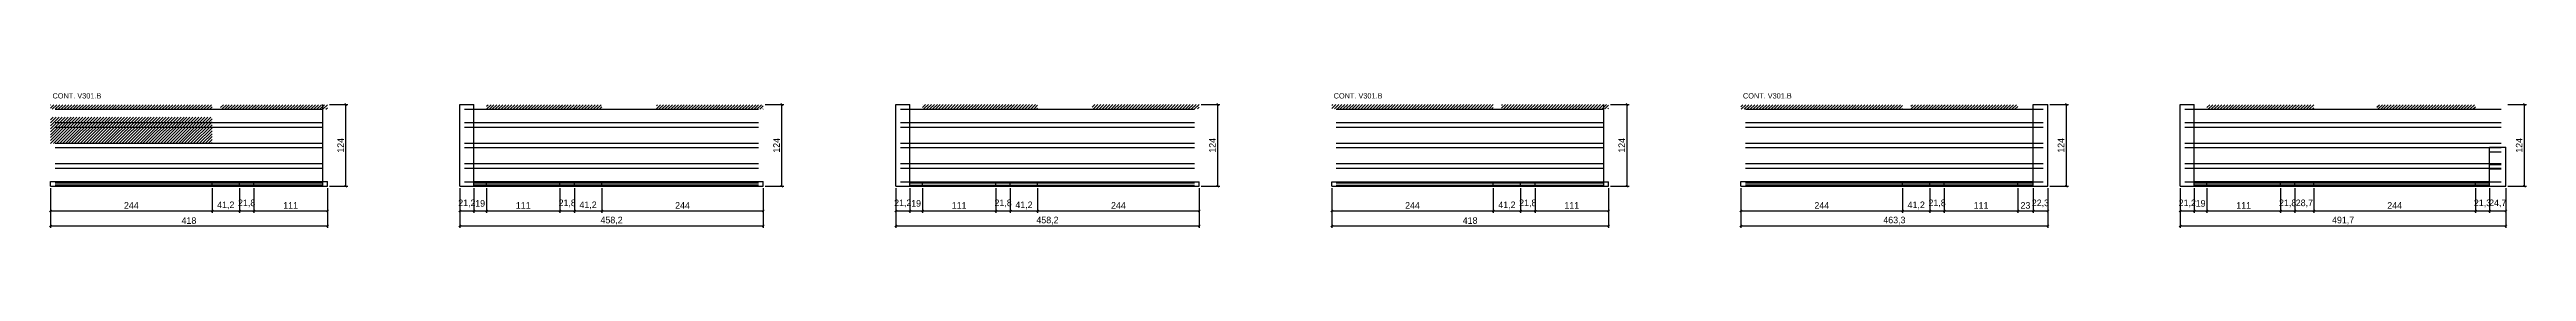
# Model space of a CAD drawing. Extents: x -2 to 7436, y -356 to -133.
# Drawn here: x 3696 to 7436, y -337 to -133 of the extents above; entities that cross this region are included whole.
import ezdxf

# ---------------------------------------------------------------- set-up
doc = ezdxf.new("R2010")
doc.units = 0
for name, color, linetype in [('COTA', 241, 'Continuous'), ('NOMENCLATURA', 7, 'Continuous'), ('Painéis', 200, 'Continuous'), ('Reaproveitamento', 251, 'Continuous'), ('SARR_2.2x7', 40, 'Continuous')]:
    doc.layers.add(name, color=color, linetype=linetype)
doc.dimstyles.new('PAINEL', dxfattribs={"dimtxt": 10, "dimasz": 3, "dimexe": 3, "dimexo": 3, "dimgap": 3, "dimtad": 1, "dimblk": 'OBLIQUE', "dimblk1": 'OBLIQUE', "dimcen": 2.5, "dimclrd": 4, "dimclre": 4, "dimclrt": 240, "dimazin": 3, "dimtfac": 1, "dimtmove": 0, "dimatfit": 3})

# ---------------------------------------------------------------- blocks, each defined once
blk = doc.blocks.new('_OBLIQUE')
at = {"color": 0, "linetype": 'BYBLOCK'}
blk.add_line((-0.5, -0.5), (0.5, 0.5), dxfattribs=at)

msp = doc.modelspace()

# ---------------------------------------------------------------- hatches: boundary and pattern name
at = {"layer": 'Reaproveitamento'}
h = msp.add_hatch(dxfattribs=at)
h.set_pattern_fill('ANSI31')
h.paths.add_polyline_path([(3697.1, -157.4), (3941.1, -157.4), (3941.1, -150.4), (3697.1, -150.4)])
h = msp.add_hatch(dxfattribs=at)
h.set_pattern_fill('ANSI31')
h.paths.add_polyline_path([(3697.1, -209.4), (3941.1, -209.4), (3941.1, -169.4), (3697.1, -169.4)])
h = msp.add_hatch(dxfattribs=at)
h.set_pattern_fill('ANSI31')
h.paths.add_polyline_path([(3953.6, -157.4), (3982.3, -157.4), (3982.3, -150.4), (3953.6, -150.4)])
h = msp.add_hatch(dxfattribs=at)
h.set_pattern_fill('ANSI31')
h.paths.add_polyline_path([(3982.3, -157.4), (4004.1, -157.4), (4004.1, -150.4), (3982.3, -150.4)])
h = msp.add_hatch(dxfattribs=at)
h.set_pattern_fill('ANSI31')
h.paths.add_polyline_path([(4004.1, -157.4), (4115.1, -157.4), (4115.1, -150.4), (4004.1, -150.4)])
h = msp.add_hatch(dxfattribs=at)
h.set_pattern_fill('ANSI31')
h.paths.add_polyline_path([(4355.3, -157.4), (4466.3, -157.4), (4466.3, -150.4), (4355.3, -150.4)])
h = msp.add_hatch(dxfattribs=at)
h.set_pattern_fill('ANSI31')
h.paths.add_polyline_path([(4466.3, -157.4), (4488.1, -157.4), (4488.1, -150.4), (4466.3, -150.4)])
h = msp.add_hatch(dxfattribs=at)
h.set_pattern_fill('ANSI31')
h.paths.add_polyline_path([(4488.1, -157.4), (4529.3, -157.4), (4529.3, -150.4), (4488.1, -150.4)])
h = msp.add_hatch(dxfattribs=at)
h.set_pattern_fill('ANSI31')
h.paths.add_polyline_path([(4611.8, -157.4), (4773.3, -157.4), (4773.3, -150.4), (4611.8, -150.4)])
h = msp.add_hatch(dxfattribs=at)
h.set_pattern_fill('ANSI31')
h.paths.add_polyline_path([(5013.5, -156.7), (5124.5, -156.7), (5124.5, -150), (5013.5, -150)])
h = msp.add_hatch(dxfattribs=at)
h.set_pattern_fill('ANSI31')
h.paths.add_polyline_path([(5124.5, -156.7), (5146.3, -156.7), (5146.3, -150), (5124.5, -150)])
h = msp.add_hatch(dxfattribs=at)
h.set_pattern_fill('ANSI31')
h.paths.add_polyline_path([(5146.3, -156.7), (5187.5, -156.7), (5187.5, -150), (5146.3, -150)])
h = msp.add_hatch(dxfattribs=at)
h.set_pattern_fill('ANSI31')
h.paths.add_polyline_path([(5270, -156.7), (5431.5, -156.7), (5431.5, -150), (5270, -150)])
h = msp.add_hatch(dxfattribs=at)
h.set_pattern_fill('ANSI31')
h.paths.add_polyline_path([(5631.5, -156.7), (5875.5, -156.7), (5875.5, -150), (5631.5, -150)])
h = msp.add_hatch(dxfattribs=at)
h.set_pattern_fill('ANSI31')
h.paths.add_polyline_path([(5888, -156.7), (5916.7, -156.7), (5916.7, -150), (5888, -150)])
h = msp.add_hatch(dxfattribs=at)
h.set_pattern_fill('ANSI31')
h.paths.add_polyline_path([(5916.7, -156.7), (5938.5, -156.7), (5938.5, -150), (5916.7, -150)])
h = msp.add_hatch(dxfattribs=at)
h.set_pattern_fill('ANSI31')
h.paths.add_polyline_path([(5938.5, -156.7), (6049.5, -156.7), (6049.5, -150), (5938.5, -150)])
h = msp.add_hatch(dxfattribs=at)
h.set_pattern_fill('ANSI31')
h.paths.add_polyline_path([(6249.5, -157.4), (6493.5, -157.4), (6493.5, -150.4), (6249.5, -150.4)])
h = msp.add_hatch(dxfattribs=at)
h.set_pattern_fill('ANSI31')
h.paths.add_polyline_path([(6506, -157.4), (6534.7, -157.4), (6534.7, -150.4), (6506, -150.4)])
h = msp.add_hatch(dxfattribs=at)
h.set_pattern_fill('ANSI31')
h.paths.add_polyline_path([(6534.7, -157.4), (6556.5, -157.4), (6556.5, -150.4), (6534.7, -150.4)])
h = msp.add_hatch(dxfattribs=at)
h.set_pattern_fill('ANSI31')
h.paths.add_polyline_path([(6556.5, -157.4), (6667.5, -157.4), (6667.5, -150.4), (6556.5, -150.4)])
h = msp.add_hatch(dxfattribs=at)
h.set_pattern_fill('ANSI31')
h.paths.add_polyline_path([(6953, -157.4), (7064, -157.4), (7064, -150.4), (6953, -150.4)])
h = msp.add_hatch(dxfattribs=at)
h.set_pattern_fill('ANSI31')
h.paths.add_polyline_path([(7064, -157.4), (7085.8, -157.4), (7085.8, -150.4), (7064, -150.4)])
h = msp.add_hatch(dxfattribs=at)
h.set_pattern_fill('ANSI31')
h.paths.add_polyline_path([(7085.8, -157.4), (7114.5, -157.4), (7114.5, -150.4), (7085.8, -150.4)])
h = msp.add_hatch(dxfattribs=at)
h.set_pattern_fill('ANSI31')
h.paths.add_polyline_path([(7209.5, -157.4), (7358.5, -157.4), (7358.5, -150.4), (7209.5, -150.4)])

# ---------------------------------------------------------------- linework, layer by layer
at = {"layer": 'Painéis'}
for p, q in [((4315.1, -150), (4336.3, -150)), ((4315.1, -274), (4315.1, -150)), ((4336.3, -274), (4336.3, -150)), ((4973.3, -150), (4994.5, -150)), ((4973.3, -274), (4973.3, -150)), ((4994.5, -274), (4994.5, -150)), ((6690.5, -274), (6690.5, -150)), ((6690.5, -150), (6712.8, -150)), ((6712.8, -274), (6712.8, -150)), ((6912.8, -150), (6934, -150)), ((6912.8, -274), (6912.8, -150)), ((6934, -274), (6934, -150)), ((7379.8, -274), (7379.8, -214.6)), ((7379.8, -214.6), (7404.5, -214.6)), ((7404.5, -274), (7404.5, -214.6)), ((3697.1, -266.6), (3941.1, -266.6)), ((3697.1, -274), (3697.1, -266.6)), ((3697.1, -274), (3941.1, -274)), ((3941.1, -274), (3941.1, -266.6)), ((3941.1, -266.6), (3982.3, -266.6)), ((3941.1, -274), (3982.3, -274)), ((3982.3, -274), (3982.3, -266.6)), ((3982.3, -266.6), (4004.1, -266.6)), ((3982.3, -274), (4004.1, -274)), ((4004.1, -274), (4004.1, -266.6)), ((4004.1, -266.6), (4115.1, -266.6)), ((4004.1, -274), (4115.1, -274)), ((4115.1, -274), (4115.1, -266.6)), ((4315.1, -274), (4336.3, -274)), ((4336.3, -266.6), (4355.3, -266.6)), ((4336.3, -274), (4355.3, -274)), ((4355.3, -274), (4355.3, -266.6)), ((4355.3, -266.6), (4466.3, -266.6)), ((4355.3, -274), (4466.3, -274)), ((4466.3, -274), (4466.3, -266.6)), ((4466.3, -266.6), (4488.1, -266.6)), ((4466.3, -274), (4488.1, -274)), ((4488.1, -274), (4488.1, -266.6)), ((4488.1, -266.6), (4529.3, -266.6)), ((4488.1, -274), (4529.3, -274)), ((4529.3, -274), (4529.3, -266.6)), ((4529.3, -266.6), (4773.3, -266.6)), ((4529.3, -274), (4773.3, -274)), ((4773.3, -274), (4773.3, -266.6)), ((4973.3, -274), (4994.5, -274)), ((4994.5, -267.3), (5013.5, -267.3)), ((4994.5, -274), (5013.5, -274)), ((5013.5, -274), (5013.5, -267.3)), ((5013.5, -267.3), (5124.5, -267.3)), ((5013.5, -274), (5124.5, -274)), ((5124.5, -274), (5124.5, -267.3)), ((5124.5, -267.3), (5146.3, -267.3)), ((5124.5, -274), (5146.3, -274)), ((5146.3, -274), (5146.3, -267.3)), ((5146.3, -267.3), (5187.5, -267.3)), ((5146.3, -274), (5187.5, -274)), ((5187.5, -274), (5187.5, -267.3)), ((5187.5, -267.3), (5431.5, -267.3)), ((5187.5, -274), (5431.5, -274)), ((5431.5, -274), (5431.5, -267.3)), ((5631.5, -267.3), (5875.5, -267.3)), ((5631.5, -274), (5631.5, -267.3)), ((5631.5, -274), (5875.5, -274)), ((5875.5, -274), (5875.5, -267.3)), ((5875.5, -267.3), (5916.7, -267.3)), ((5875.5, -274), (5916.7, -274)), ((5916.7, -274), (5916.7, -267.3)), ((5916.7, -267.3), (5938.5, -267.3)), ((5916.7, -274), (5938.5, -274)), ((5938.5, -274), (5938.5, -267.3)), ((5938.5, -267.3), (6049.5, -267.3)), ((5938.5, -274), (6049.5, -274)), ((6049.5, -274), (6049.5, -267.3)), ((6249.5, -266.6), (6493.5, -266.6)), ((6249.5, -274), (6249.5, -266.6)), ((6249.5, -274), (6493.5, -274)), ((6493.5, -274), (6493.5, -266.6)), ((6493.5, -266.6), (6534.7, -266.6)), ((6493.5, -274), (6534.7, -274)), ((6534.7, -274), (6534.7, -266.6)), ((6534.7, -266.6), (6556.5, -266.6)), ((6534.7, -274), (6556.5, -274)), ((6556.5, -274), (6556.5, -266.6)), ((6556.5, -266.6), (6667.5, -266.6)), ((6556.5, -274), (6667.5, -274)), ((6667.5, -274), (6667.5, -266.6)), ((6667.5, -266.6), (6690.5, -266.6)), ((6667.5, -274), (6690.5, -274)), ((6690.5, -274), (6712.8, -274)), ((6912.8, -274), (6934, -274)), ((6934, -266.6), (6953, -266.6)), ((6934, -274), (6953, -274)), ((6953, -274), (6953, -266.6)), ((6953, -266.6), (7064, -266.6)), ((6953, -274), (7064, -274)), ((7064, -274), (7064, -266.6)), ((7064, -266.6), (7085.8, -266.6)), ((7064, -274), (7085.8, -274)), ((7085.8, -274), (7085.8, -266.6)), ((7085.8, -266.6), (7114.5, -266.6)), ((7085.8, -274), (7114.5, -274)), ((7114.5, -274), (7114.5, -266.6)), ((7114.5, -266.6), (7358.5, -266.6)), ((7114.5, -274), (7358.5, -274)), ((7358.5, -274), (7358.5, -266.6)), ((7358.5, -266.6), (7379.8, -266.6)), ((7358.5, -274), (7379.8, -274)), ((7379.8, -274), (7404.5, -274))]:
    msp.add_line(p, q, dxfattribs=at)
at = {"layer": 'SARR_2.2x7'}
for p, q in [((4108.1, -274), (4108.1, -150)), ((6042.5, -274), (6042.5, -150))]:
    msp.add_line(p, q, dxfattribs=at)
for points in [[(3704.1, -157), (3941.1, -157)], [(3704.1, -177.5), (3941.1, -177.5)], [(3704.1, -184.5), (3941.1, -184.5)], [(3941.1, -157), (3982.3, -157)], [(3941.1, -177.5), (3982.3, -177.5)], [(3941.1, -184.5), (3982.3, -184.5)], [(3982.3, -157), (4004.1, -157)], [(3982.3, -177.5), (4004.1, -177.5)], [(3982.3, -184.5), (4004.1, -184.5)], [(4004.1, -157), (4108.1, -157)], [(4004.1, -177.5), (4108.1, -177.5)], [(4004.1, -184.5), (4108.1, -184.5)], [(4322.1, -157), (4336.3, -157)], [(4322.1, -157), (4336.3, -157)], [(4322.1, -177.5), (4336.3, -177.5)], [(4322.1, -177.5), (4336.3, -177.5)], [(4322.1, -184.5), (4336.3, -184.5)], [(4322.1, -184.5), (4336.3, -184.5)], [(4336.3, -157), (4355.3, -157)], [(4336.3, -177.5), (4355.3, -177.5)], [(4336.3, -184.5), (4355.3, -184.5)], [(4355.3, -157), (4466.3, -157)], [(4355.3, -177.5), (4466.3, -177.5)], [(4355.3, -184.5), (4466.3, -184.5)], [(4466.3, -157), (4488.1, -157)], [(4466.3, -177.5), (4488.1, -177.5)], [(4466.3, -184.5), (4488.1, -184.5)], [(4488.1, -157), (4529.3, -157)], [(4488.1, -177.5), (4529.3, -177.5)], [(4488.1, -184.5), (4529.3, -184.5)], [(4529.3, -157), (4766.3, -157)], [(4529.3, -177.5), (4766.3, -177.5)], [(4529.3, -184.5), (4766.3, -184.5)], [(4980.3, -157), (4994.5, -157)], [(4980.3, -157), (4994.5, -157)], [(4980.3, -177.5), (4994.5, -177.5)], [(4980.3, -177.5), (4994.5, -177.5)], [(4980.3, -184.5), (4994.5, -184.5)], [(4980.3, -184.5), (4994.5, -184.5)], [(4994.5, -157), (5013.5, -157)], [(4994.5, -177.5), (5013.5, -177.5)], [(4994.5, -184.5), (5013.5, -184.5)], [(5013.5, -157), (5124.5, -157)], [(5013.5, -177.5), (5124.5, -177.5)], [(5013.5, -184.5), (5124.5, -184.5)], [(5124.5, -157), (5146.3, -157)], [(5124.5, -177.5), (5146.3, -177.5)], [(5124.5, -184.5), (5146.3, -184.5)], [(5146.3, -157), (5187.5, -157)], [(5146.3, -177.5), (5187.5, -177.5)], [(5146.3, -184.5), (5187.5, -184.5)], [(5187.5, -157), (5424.5, -157)], [(5187.5, -177.5), (5424.5, -177.5)], [(5187.5, -184.5), (5424.5, -184.5)], [(5638.5, -157), (5875.5, -157)], [(5638.5, -177.5), (5875.5, -177.5)], [(5638.5, -184.5), (5875.5, -184.5)], [(5875.5, -157), (5916.7, -157)], [(5875.5, -177.5), (5916.7, -177.5)], [(5875.5, -184.5), (5916.7, -184.5)], [(5916.7, -157), (5938.5, -157)], [(5916.7, -177.5), (5938.5, -177.5)], [(5916.7, -184.5), (5938.5, -184.5)], [(5938.5, -157), (6042.5, -157)], [(5938.5, -177.5), (6042.5, -177.5)], [(5938.5, -184.5), (6042.5, -184.5)], [(6256.5, -157), (6493.5, -157)], [(6256.5, -177.5), (6493.5, -177.5)], [(6256.5, -184.5), (6493.5, -184.5)], [(6493.5, -157), (6534.7, -157)], [(6493.5, -177.5), (6534.7, -177.5)], [(6493.5, -184.5), (6534.7, -184.5)], [(6534.7, -157), (6556.5, -157)], [(6534.7, -177.5), (6556.5, -177.5)], [(6534.7, -184.5), (6556.5, -184.5)], [(6556.5, -157), (6667.5, -157)], [(6556.5, -177.5), (6667.5, -177.5)], [(6556.5, -184.5), (6667.5, -184.5)], [(6667.5, -157), (6690.5, -157)], [(6667.5, -177.5), (6690.5, -177.5)], [(6667.5, -184.5), (6690.5, -184.5)], [(6690.5, -157), (6705.8, -157)], [(6690.5, -157), (6705.8, -157)], [(6690.5, -177.5), (6705.8, -177.5)], [(6690.5, -177.5), (6705.8, -177.5)], [(6690.5, -184.5), (6705.8, -184.5)], [(6690.5, -184.5), (6705.8, -184.5)], [(6919.8, -157), (6934, -157)], [(6919.8, -157), (6934, -157)], [(6919.8, -177.5), (6934, -177.5)], [(6919.8, -177.5), (6934, -177.5)], [(6919.8, -184.5), (6934, -184.5)], [(6919.8, -184.5), (6934, -184.5)], [(6934, -157), (6953, -157)], [(6934, -177.5), (6953, -177.5)], [(6934, -184.5), (6953, -184.5)], [(6953, -157), (7064, -157)], [(6953, -177.5), (7064, -177.5)], [(6953, -184.5), (7064, -184.5)], [(7064, -157), (7085.8, -157)], [(7064, -177.5), (7085.8, -177.5)], [(7064, -184.5), (7085.8, -184.5)], [(7085.8, -157), (7114.5, -157)], [(7085.8, -177.5), (7114.5, -177.5)], [(7085.8, -184.5), (7114.5, -184.5)], [(7114.5, -157), (7358.5, -157)], [(7114.5, -177.5), (7358.5, -177.5)], [(7114.5, -184.5), (7358.5, -184.5)], [(7358.5, -157), (7379.8, -157)], [(7358.5, -177.5), (7379.8, -177.5)], [(7358.5, -184.5), (7379.8, -184.5)], [(7379.8, -157), (7397.5, -157)], [(7379.8, -177.5), (7397.5, -177.5)], [(7379.8, -184.5), (7397.5, -184.5)], [(3704.1, -208.5), (3941.1, -208.5)], [(3704.1, -215.5), (3941.1, -215.5)], [(3941.1, -208.5), (3982.3, -208.5)], [(3941.1, -215.5), (3982.3, -215.5)], [(3982.3, -208.5), (4004.1, -208.5)], [(3982.3, -215.5), (4004.1, -215.5)], [(4004.1, -208.5), (4108.1, -208.5)], [(4004.1, -215.5), (4108.1, -215.5)], [(4322.1, -208.5), (4336.3, -208.5)], [(4322.1, -208.5), (4336.3, -208.5)], [(4322.1, -215.5), (4336.3, -215.5)], [(4322.1, -215.5), (4336.3, -215.5)], [(4336.3, -208.5), (4355.3, -208.5)], [(4336.3, -215.5), (4355.3, -215.5)], [(4355.3, -208.5), (4466.3, -208.5)], [(4355.3, -215.5), (4466.3, -215.5)], [(4466.3, -208.5), (4488.1, -208.5)], [(4466.3, -215.5), (4488.1, -215.5)], [(4488.1, -208.5), (4529.3, -208.5)], [(4488.1, -215.5), (4529.3, -215.5)], [(4529.3, -208.5), (4766.3, -208.5)], [(4529.3, -215.5), (4766.3, -215.5)], [(4980.3, -208.5), (4994.5, -208.5)], [(4980.3, -208.5), (4994.5, -208.5)], [(4980.3, -215.5), (4994.5, -215.5)], [(4980.3, -215.5), (4994.5, -215.5)], [(4994.5, -208.5), (5013.5, -208.5)], [(4994.5, -215.5), (5013.5, -215.5)], [(5013.5, -208.5), (5124.5, -208.5)], [(5013.5, -215.5), (5124.5, -215.5)], [(5124.5, -208.5), (5146.3, -208.5)], [(5124.5, -215.5), (5146.3, -215.5)], [(5146.3, -208.5), (5187.5, -208.5)], [(5146.3, -215.5), (5187.5, -215.5)], [(5187.5, -208.5), (5424.5, -208.5)], [(5187.5, -215.5), (5424.5, -215.5)], [(5638.5, -208.5), (5875.5, -208.5)], [(5638.5, -215.5), (5875.5, -215.5)], [(5875.5, -208.5), (5916.7, -208.5)], [(5875.5, -215.5), (5916.7, -215.5)], [(5916.7, -208.5), (5938.5, -208.5)], [(5916.7, -215.5), (5938.5, -215.5)], [(5938.5, -208.5), (6042.5, -208.5)], [(5938.5, -215.5), (6042.5, -215.5)], [(6256.5, -208.5), (6493.5, -208.5)], [(6256.5, -215.5), (6493.5, -215.5)], [(6493.5, -208.5), (6534.7, -208.5)], [(6493.5, -215.5), (6534.7, -215.5)], [(6534.7, -208.5), (6556.5, -208.5)], [(6534.7, -215.5), (6556.5, -215.5)], [(6556.5, -208.5), (6667.5, -208.5)], [(6556.5, -215.5), (6667.5, -215.5)], [(6667.5, -208.5), (6690.5, -208.5)], [(6667.5, -215.5), (6690.5, -215.5)], [(6690.5, -208.5), (6705.8, -208.5)], [(6690.5, -208.5), (6705.8, -208.5)], [(6690.5, -215.5), (6705.8, -215.5)], [(6690.5, -215.5), (6705.8, -215.5)], [(6919.8, -208.5), (6934, -208.5)], [(6919.8, -208.5), (6934, -208.5)], [(6919.8, -215.5), (6934, -215.5)], [(6919.8, -215.5), (6934, -215.5)], [(6934, -208.5), (6953, -208.5)], [(6934, -215.5), (6953, -215.5)], [(6953, -208.5), (7064, -208.5)], [(6953, -215.5), (7064, -215.5)], [(7064, -208.5), (7085.8, -208.5)], [(7064, -215.5), (7085.8, -215.5)], [(7085.8, -208.5), (7114.5, -208.5)], [(7085.8, -215.5), (7114.5, -215.5)], [(7114.5, -208.5), (7358.5, -208.5)], [(7114.5, -215.5), (7358.5, -215.5)], [(7358.5, -208.5), (7379.8, -208.5)], [(7358.5, -215.5), (7379.8, -215.5)], [(7379.8, -208.5), (7397.5, -208.5)], [(7379.8, -215.5), (7397.5, -215.5)], [(7379.8, -221.6), (7397.5, -221.6)], [(3704.1, -239.5), (3941.1, -239.5)], [(3704.1, -246.5), (3941.1, -246.5)], [(3941.1, -239.5), (3982.3, -239.5)], [(3941.1, -246.5), (3982.3, -246.5)], [(3982.3, -239.5), (4004.1, -239.5)], [(3982.3, -246.5), (4004.1, -246.5)], [(4004.1, -239.5), (4108.1, -239.5)], [(4004.1, -246.5), (4108.1, -246.5)], [(4322.1, -239.5), (4336.3, -239.5)], [(4322.1, -239.5), (4336.3, -239.5)], [(4322.1, -246.5), (4336.3, -246.5)], [(4322.1, -246.5), (4336.3, -246.5)], [(4336.3, -239.5), (4355.3, -239.5)], [(4336.3, -246.5), (4355.3, -246.5)], [(4355.3, -239.5), (4466.3, -239.5)], [(4355.3, -246.5), (4466.3, -246.5)], [(4466.3, -239.5), (4488.1, -239.5)], [(4466.3, -246.5), (4488.1, -246.5)], [(4488.1, -239.5), (4529.3, -239.5)], [(4488.1, -246.5), (4529.3, -246.5)], [(4529.3, -239.5), (4766.3, -239.5)], [(4529.3, -246.5), (4766.3, -246.5)], [(4980.3, -239.5), (4994.5, -239.5)], [(4980.3, -239.5), (4994.5, -239.5)], [(4980.3, -246.5), (4994.5, -246.5)], [(4980.3, -246.5), (4994.5, -246.5)], [(4994.5, -239.5), (5013.5, -239.5)], [(4994.5, -246.5), (5013.5, -246.5)], [(5013.5, -239.5), (5124.5, -239.5)], [(5013.5, -246.5), (5124.5, -246.5)], [(5124.5, -239.5), (5146.3, -239.5)], [(5124.5, -246.5), (5146.3, -246.5)], [(5146.3, -239.5), (5187.5, -239.5)], [(5146.3, -246.5), (5187.5, -246.5)], [(5187.5, -239.5), (5424.5, -239.5)], [(5187.5, -246.5), (5424.5, -246.5)], [(5638.5, -239.5), (5875.5, -239.5)], [(5638.5, -246.5), (5875.5, -246.5)], [(5875.5, -239.5), (5916.7, -239.5)], [(5875.5, -246.5), (5916.7, -246.5)], [(5916.7, -239.5), (5938.5, -239.5)], [(5916.7, -246.5), (5938.5, -246.5)], [(5938.5, -239.5), (6042.5, -239.5)], [(5938.5, -246.5), (6042.5, -246.5)], [(6256.5, -239.5), (6493.5, -239.5)], [(6256.5, -246.5), (6493.5, -246.5)], [(6493.5, -239.5), (6534.7, -239.5)], [(6493.5, -246.5), (6534.7, -246.5)], [(6534.7, -239.5), (6556.5, -239.5)], [(6534.7, -246.5), (6556.5, -246.5)], [(6556.5, -239.5), (6667.5, -239.5)], [(6556.5, -246.5), (6667.5, -246.5)], [(6667.5, -239.5), (6690.5, -239.5)], [(6667.5, -246.5), (6690.5, -246.5)], [(6690.5, -239.5), (6705.8, -239.5)], [(6690.5, -239.5), (6705.8, -239.5)], [(6690.5, -246.5), (6705.8, -246.5)], [(6690.5, -246.5), (6705.8, -246.5)], [(6919.8, -239.5), (6934, -239.5)], [(6919.8, -239.5), (6934, -239.5)], [(6919.8, -246.5), (6934, -246.5)], [(6919.8, -246.5), (6934, -246.5)], [(6934, -239.5), (6953, -239.5)], [(6934, -246.5), (6953, -246.5)], [(6953, -239.5), (7064, -239.5)], [(6953, -246.5), (7064, -246.5)], [(7064, -239.5), (7085.8, -239.5)], [(7064, -246.5), (7085.8, -246.5)], [(7085.8, -239.5), (7114.5, -239.5)], [(7085.8, -246.5), (7114.5, -246.5)], [(7114.5, -239.5), (7358.5, -239.5)], [(7114.5, -246.5), (7358.5, -246.5)], [(7358.5, -239.5), (7379.8, -239.5)], [(7358.5, -246.5), (7379.8, -246.5)], [(7379.8, -239.5), (7397.5, -239.5)], [(7379.8, -240.8), (7397.5, -240.8)], [(7379.8, -246.5), (7397.5, -246.5)], [(7379.8, -247.8), (7397.5, -247.8)], [(3704.1, -267), (3941.1, -267)], [(3704.1, -269), (3941.1, -269)], [(3704.1, -271.6), (3941.1, -271.6)], [(3941.1, -267), (3982.3, -267)], [(3941.1, -269), (3982.3, -269)], [(3941.1, -271.6), (3982.3, -271.6)], [(3982.3, -267), (4004.1, -267)], [(3982.3, -269), (4004.1, -269)], [(3982.3, -271.6), (4004.1, -271.6)], [(4004.1, -267), (4108.1, -267)], [(4004.1, -269), (4108.1, -269)], [(4004.1, -271.6), (4108.1, -271.6)], [(4322.1, -267), (4336.3, -267)], [(4322.1, -267), (4336.3, -267)], [(4336.3, -267), (4355.3, -267)], [(4336.3, -269), (4355.3, -269)], [(4336.3, -271.6), (4355.3, -271.6)], [(4355.3, -267), (4466.3, -267)], [(4355.3, -269), (4466.3, -269)], [(4355.3, -271.6), (4466.3, -271.6)], [(4466.3, -267), (4488.1, -267)], [(4466.3, -269), (4488.1, -269)], [(4466.3, -271.6), (4488.1, -271.6)], [(4488.1, -267), (4529.3, -267)], [(4488.1, -269), (4529.3, -269)], [(4488.1, -271.6), (4529.3, -271.6)], [(4529.3, -267), (4766.3, -267)], [(4529.3, -269), (4766.3, -269)], [(4529.3, -271.6), (4766.3, -271.6)], [(4980.3, -267), (4994.5, -267)], [(4980.3, -267), (4994.5, -267)], [(4994.5, -267), (5013.5, -267)], [(4994.5, -269), (5013.5, -269)], [(4994.5, -272.3), (5013.5, -272.3)], [(5013.5, -267), (5124.5, -267)], [(5013.5, -269), (5124.5, -269)], [(5013.5, -272.3), (5124.5, -272.3)], [(5124.5, -267), (5146.3, -267)], [(5124.5, -269), (5146.3, -269)], [(5124.5, -272.3), (5146.3, -272.3)], [(5146.3, -267), (5187.5, -267)], [(5146.3, -269), (5187.5, -269)], [(5146.3, -272.3), (5187.5, -272.3)], [(5187.5, -267), (5424.5, -267)], [(5187.5, -269), (5424.5, -269)], [(5187.5, -272.3), (5424.5, -272.3)], [(5638.5, -267), (5875.5, -267)], [(5638.5, -269), (5875.5, -269)], [(5638.5, -272.3), (5875.5, -272.3)], [(5875.5, -267), (5916.7, -267)], [(5875.5, -269), (5916.7, -269)], [(5875.5, -272.3), (5916.7, -272.3)], [(5916.7, -267), (5938.5, -267)], [(5916.7, -269), (5938.5, -269)], [(5916.7, -272.3), (5938.5, -272.3)], [(5938.5, -267), (6042.5, -267)], [(5938.5, -269), (6042.5, -269)], [(5938.5, -272.3), (6042.5, -272.3)], [(6256.5, -267), (6493.5, -267)], [(6256.5, -269), (6493.5, -269)], [(6256.5, -271.6), (6493.5, -271.6)], [(6493.5, -267), (6534.7, -267)], [(6493.5, -269), (6534.7, -269)], [(6493.5, -271.6), (6534.7, -271.6)], [(6534.7, -267), (6556.5, -267)], [(6534.7, -269), (6556.5, -269)], [(6534.7, -271.6), (6556.5, -271.6)], [(6556.5, -267), (6667.5, -267)], [(6556.5, -269), (6667.5, -269)], [(6556.5, -271.6), (6667.5, -271.6)], [(6667.5, -267), (6690.5, -267)], [(6667.5, -269), (6690.5, -269)], [(6667.5, -271.6), (6690.5, -271.6)], [(6690.5, -267), (6705.8, -267)], [(6690.5, -267), (6705.8, -267)], [(6919.8, -267), (6934, -267)], [(6919.8, -267), (6934, -267)], [(6934, -267), (6953, -267)], [(6934, -269), (6953, -269)], [(6934, -271.6), (6953, -271.6)], [(6953, -267), (7064, -267)], [(6953, -269), (7064, -269)], [(6953, -271.6), (7064, -271.6)], [(7064, -267), (7085.8, -267)], [(7064, -269), (7085.8, -269)], [(7064, -271.6), (7085.8, -271.6)], [(7085.8, -267), (7114.5, -267)], [(7085.8, -269), (7114.5, -269)], [(7085.8, -271.6), (7114.5, -271.6)], [(7114.5, -267), (7358.5, -267)], [(7114.5, -269), (7358.5, -269)], [(7114.5, -271.6), (7358.5, -271.6)], [(7358.5, -267), (7379.8, -267)], [(7358.5, -269), (7379.8, -269)], [(7358.5, -271.6), (7379.8, -271.6)], [(7379.8, -267), (7397.5, -267)], [(7379.8, -267), (7397.5, -267)]]:
    msp.add_lwpolyline(points, dxfattribs=at)

# ---------------------------------------------------------------- texts
at = {"layer": 'NOMENCLATURA'}
for p in [(3700.1, -141), (5634.5, -141), (6252.5, -141)]:
    msp.add_text('CONT. V301.B', height=8, dxfattribs=at).set_placement(p)

# ---------------------------------------------------------------- dimensions: what is measured, and where the dimension line sits
at = {"layer": 'COTA'}
for base, p1, p2 in [((4143.1, -274), (4115.1, -274), (4115.1, -150)), ((4143.1, -274), (4115.1, -274), (4115.1, -150)), ((4801.3, -274), (4773.3, -274), (4773.3, -150)), ((4801.3, -274), (4773.3, -274), (4773.3, -150)), ((5459.5, -274), (5431.5, -274), (5431.5, -150)), ((5459.5, -274), (5431.5, -274), (5431.5, -150)), ((6077.5, -274), (6049.5, -274), (6049.5, -150)), ((6077.5, -274), (6049.5, -274), (6049.5, -150)), ((6740.8, -274), (6712.8, -274), (6712.8, -150)), ((6740.8, -274), (6712.8, -274), (6712.8, -150)), ((7432.5, -274), (7404.5, -274), (7404.5, -150)), ((7432.5, -274), (7404.5, -274), (7404.5, -150))]:
    msp.add_linear_dim(base=base, p1=p1, p2=p2, angle=90, dimstyle='PAINEL', dxfattribs=at).render()
for base, p1, p2 in [((3697.1, -311), (3697.1, -274), (3941.1, -274)), ((3697.1, -334), (3697.1, -274), (4115.1, -274)), ((3941.1, -311), (3941.1, -274), (3982.3, -274)), ((3982.3, -311), (3982.3, -274), (4004.1, -274)), ((4004.1, -311), (4004.1, -274), (4115.1, -274)), ((4315.1, -311), (4315.1, -274), (4336.3, -274)), ((4315.1, -334), (4315.1, -274), (4773.3, -274)), ((4336.3, -311), (4336.3, -274), (4355.3, -274)), ((4355.3, -311), (4355.3, -274), (4466.3, -274)), ((4466.3, -311), (4466.3, -274), (4488.1, -274)), ((4488.1, -311), (4488.1, -274), (4529.3, -274)), ((4529.3, -311), (4529.3, -274), (4773.3, -274)), ((4973.3, -311), (4973.3, -274), (4994.5, -274)), ((4973.3, -334), (4973.3, -274), (5431.5, -274)), ((4994.5, -311), (4994.5, -274), (5013.5, -274)), ((5013.5, -311), (5013.5, -274), (5124.5, -274)), ((5124.5, -311), (5124.5, -274), (5146.3, -274)), ((5146.3, -311), (5146.3, -274), (5187.5, -274)), ((5187.5, -311), (5187.5, -274), (5431.5, -274)), ((5631.5, -311), (5631.5, -274), (5875.5, -274)), ((5631.5, -334), (5631.5, -274), (6049.5, -274)), ((5875.5, -311), (5875.5, -274), (5916.7, -274)), ((5916.7, -311), (5916.7, -274), (5938.5, -274)), ((5938.5, -311), (5938.5, -274), (6049.5, -274)), ((6249.5, -311), (6249.5, -274), (6493.5, -274)), ((6249.5, -334), (6249.5, -274), (6712.8, -274)), ((6493.5, -311), (6493.5, -274), (6534.7, -274)), ((6534.7, -311), (6534.7, -274), (6556.5, -274)), ((6556.5, -311), (6556.5, -274), (6667.5, -274)), ((6667.5, -311), (6667.5, -274), (6690.5, -274)), ((6690.5, -311), (6690.5, -274), (6712.8, -274)), ((6912.8, -311), (6912.8, -274), (6934, -274)), ((6912.8, -334), (6912.8, -274), (7404.5, -274)), ((6934, -311), (6934, -274), (6953, -274)), ((6953, -311), (6953, -274), (7064, -274)), ((7064, -311), (7064, -274), (7085.8, -274)), ((7085.8, -311), (7085.8, -274), (7114.5, -274)), ((7114.5, -311), (7114.5, -274), (7358.5, -274)), ((7358.5, -311), (7358.5, -274), (7379.8, -274)), ((7379.8, -311), (7379.8, -274), (7404.5, -274))]:
    msp.add_linear_dim(base=base, p1=p1, p2=p2, dimstyle='PAINEL', dxfattribs=at).render()

doc.saveas('drawing.dxf')
